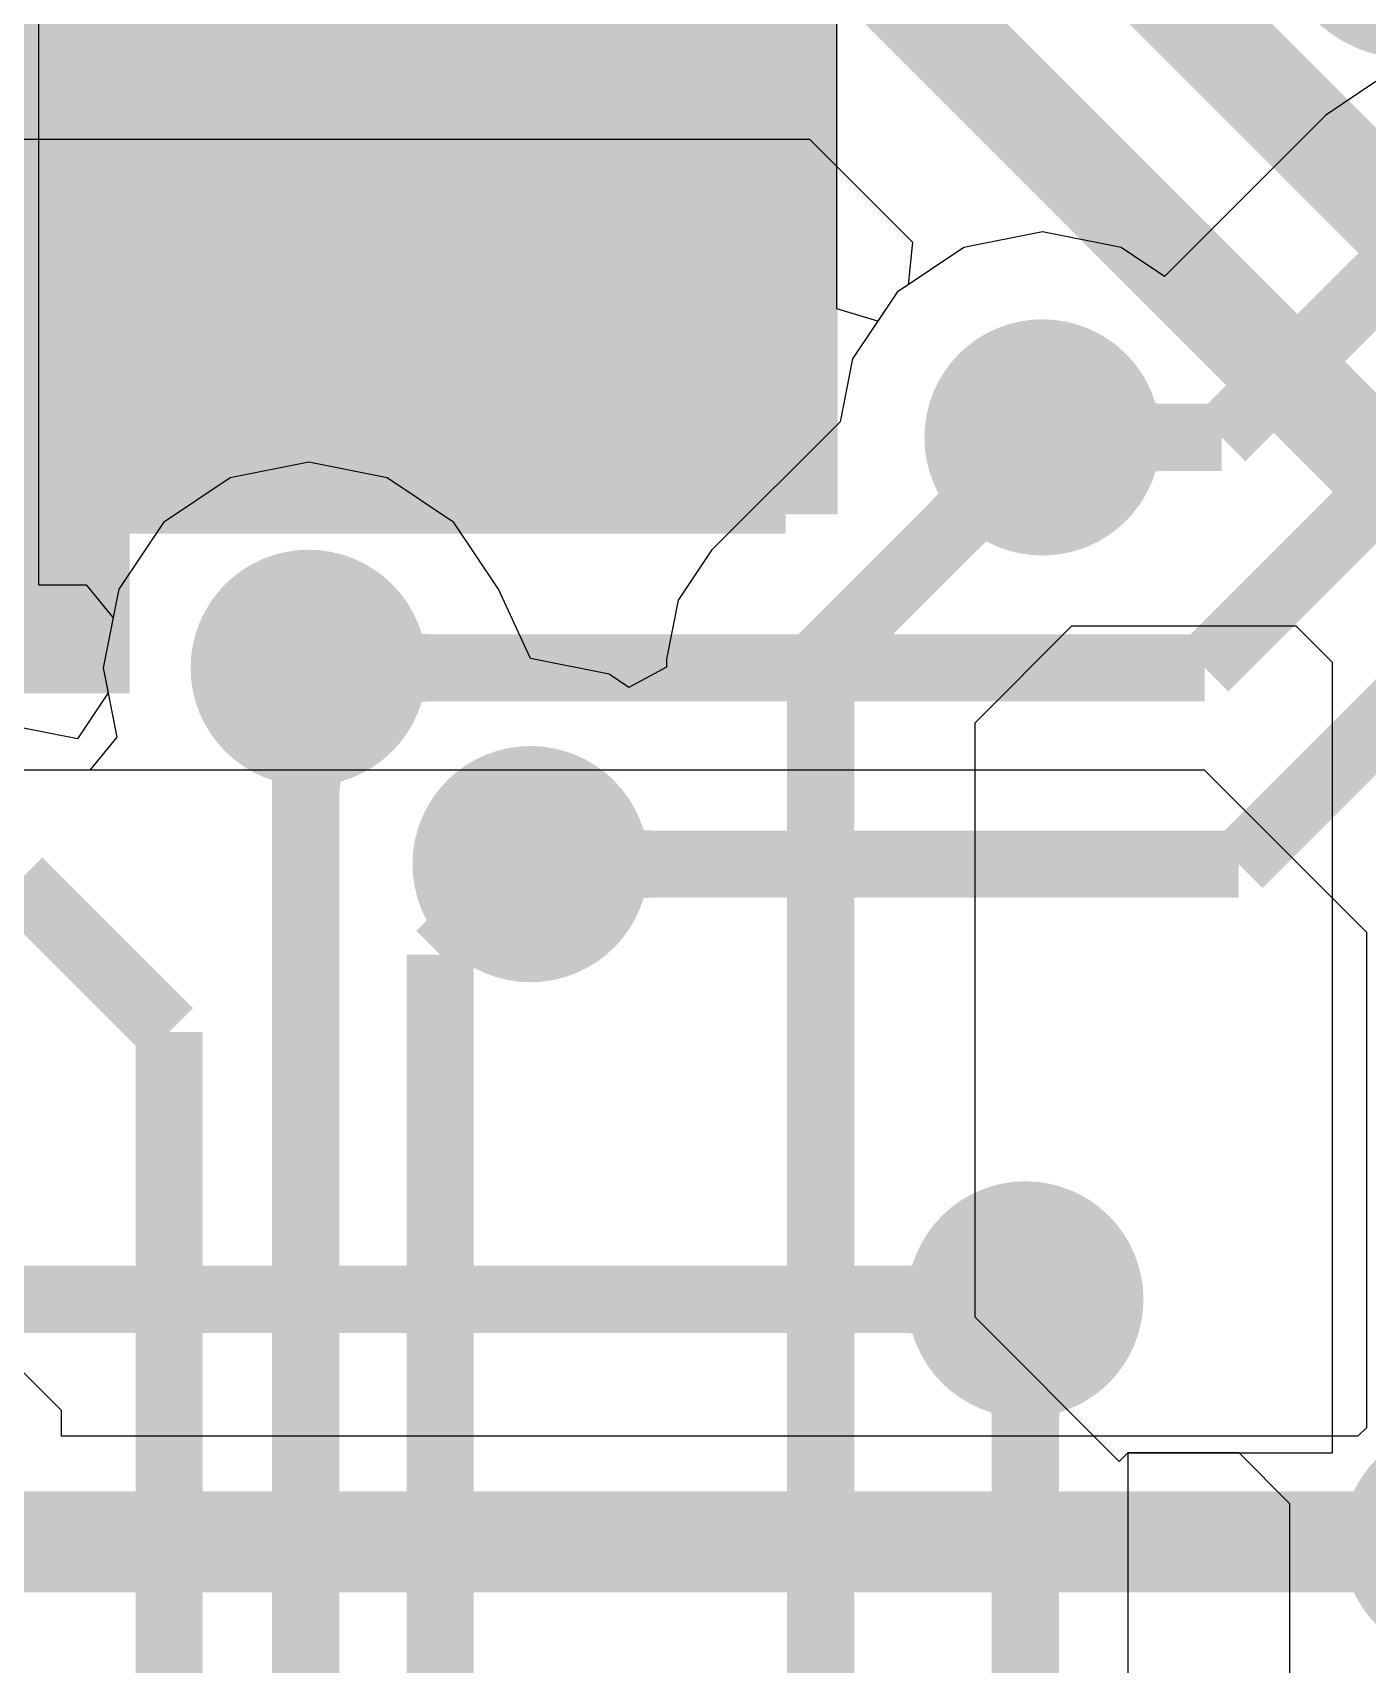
# Model space of a CAD drawing. Extents: x 81 to 196, y 150 to 213.
# Drawn here: x 97.791 to 101.764, y 191.131 to 195.988 of the extents above; entities that cross this region are included whole.
import ezdxf

# ---------------------------------------------------------------- set-up
doc = ezdxf.new("R2010")
doc.units = 0
doc.header["$MEASUREMENT"] = 0
for name, color, linetype in [('BOTTOMLAYER', 5, 'CONTINUOUS'), ('BOTTOMPASTE', 16, 'CONTINUOUS'), ('BOTTOMSOLDER', 6, 'CONTINUOUS'), ('MULTILAYER', 9, 'CONTINUOUS'), ('TOPLAYER', 1, 'CONTINUOUS')]:
    doc.layers.add(name, color=color, linetype=linetype)

msp = doc.modelspace()

# ---------------------------------------------------------------- linework, layer by layer
at = {"layer": 'BOTTOMLAYER'}
for p, q in [((97.808156, 196.7211), (97.808156, 194.344176)), ((100.185182, 195.165937), (100.185182, 196.7211)), ((101.789794, 195.841716), (101.640942, 195.742258)), ((101.640942, 195.742258), (101.160334, 195.261649)), ((100.796974, 195.39458), (100.562865, 195.348014)), ((101.031083, 195.348014), (100.796974, 195.39458)), ((100.562865, 195.348014), (100.364399, 195.215401)), ((101.160334, 195.261649), (101.031083, 195.348014)), ((100.364399, 195.215401), (100.306713, 195.129071)), ((100.306713, 195.129071), (100.185182, 195.165937)), ((97.808156, 194.344176), (97.949883, 194.344176)), ((97.949883, 194.344176), (98.030452, 194.246002)), ((98.030452, 194.246002), (98.00082, 194.097026)), ((98.00082, 194.097026), (98.04192, 193.8904)), ((98.04192, 193.8904), (97.961351, 193.792226)), ((101.279574, 193.792226), (97.698174, 193.792226)), ((97.961351, 193.792226), (97.698174, 193.792226)), ((101.762174, 193.309626), (101.279574, 193.792226)), ((101.762174, 191.836426), (101.762174, 193.309626)), ((97.698174, 192.065026), (97.875974, 191.887226)), ((97.875974, 191.887226), (97.875974, 191.811026)), ((101.736774, 191.811026), (101.762174, 191.836426)), ((97.875974, 191.811026), (101.736774, 191.811026))]:
    msp.add_line(p, q, dxfattribs=at)
for points, const_width in [([(101.330374, 194.782826), (101.965374, 195.417826)], 0.2), ([(101.279574, 194.097026), (102.143174, 194.960626)], 0.2), ([(101.330374, 194.782826), (100.796974, 194.782826)], 0.2), ([(101.381174, 193.512826), (102.346374, 194.478026)], 0.2), ([(101.279574, 194.097026), (98.612574, 194.097026)], 0.2), ([(101.381174, 193.512826), (99.272974, 193.512826)], 0.2), ([(100.746174, 192.217426), (91.449774, 192.217426)], 0.2), ([(102.041574, 191.495825), (89.783775, 191.495825)], 0.299999)]:
    msp.add_lwpolyline(points, dxfattribs=dict(at, const_width=const_width))
for points, const_width in [([(98.206174, 194.988426, 1), (98.206174, 195.288426, 1)], 0.299999), ([(99.450774, 194.963026, 1), (99.450774, 195.263026, 1)], 0.299999), ([(100.796974, 194.657828, 1), (100.796974, 194.907824, 1)], 0.249999), ([(100.903039, 194.838891, 1), (100.903039, 194.938891, 1)], 0.1), ([(100.903039, 194.838891, 1), (100.903039, 194.938891, 1)], 0.1), ([(100.903039, 194.838891, 1), (100.903039, 194.938891, 1)], 0.1), ([(100.903039, 194.838891, 1), (100.903039, 194.938891, 1)], 0.1), ([(100.903039, 194.838891, 1), (100.903039, 194.938891, 1)], 0.1), ([(100.903039, 194.838891, 1), (100.903039, 194.938891, 1)], 0.1), ([(100.903039, 194.838891, 1), (100.903039, 194.938891, 1)], 0.1), ([(101.159104, 194.732826, 1), (101.159104, 194.832826, 1)], 0.1), ([(101.159104, 194.732826, 1), (101.159104, 194.832826, 1)], 0.1), ([(101.159104, 194.732826, 1), (101.159104, 194.832826, 1)], 0.1), ([(101.159104, 194.732826, 1), (101.159104, 194.832826, 1)], 0.1), ([(101.159104, 194.732826, 1), (101.159104, 194.832826, 1)], 0.1), ([(101.159104, 194.732826, 1), (101.159104, 194.832826, 1)], 0.1), ([(101.159104, 194.732826, 1), (101.159104, 194.832826, 1)], 0.1), ([(101.159104, 194.732826, 1), (101.159104, 194.832826, 1)], 0.1), ([(101.159104, 194.732826, 1), (101.159104, 194.832826, 1)], 0.1), ([(101.159104, 194.732826, 1), (101.159104, 194.832826, 1)], 0.1), ([(101.159104, 194.732826, 1), (101.159104, 194.832826, 1)], 0.1), ([(101.159104, 194.732826, 1), (101.159104, 194.832826, 1)], 0.1), ([(101.159104, 194.732826, 1), (101.159104, 194.832826, 1)], 0.1), ([(101.159104, 194.732826, 1), (101.159104, 194.832826, 1)], 0.1), ([(100.903039, 194.626761, 1), (100.903039, 194.726761, 1)], 0.1), ([(100.903039, 194.626761, 1), (100.903039, 194.726761, 1)], 0.1), ([(100.903039, 194.626761, 1), (100.903039, 194.726761, 1)], 0.1), ([(100.903039, 194.626761, 1), (100.903039, 194.726761, 1)], 0.1), ([(100.903039, 194.626761, 1), (100.903039, 194.726761, 1)], 0.1), ([(100.903039, 194.626761, 1), (100.903039, 194.726761, 1)], 0.1), ([(100.903039, 194.626761, 1), (100.903039, 194.726761, 1)], 0.1), ([(98.612574, 193.972028, 1), (98.612574, 194.222024, 1)], 0.249999), ([(98.718639, 194.153091, 1), (98.718639, 194.253091, 1)], 0.1), ([(98.718639, 194.153091, 1), (98.718639, 194.253091, 1)], 0.1), ([(98.718639, 194.153091, 1), (98.718639, 194.253091, 1)], 0.1), ([(98.718639, 194.153091, 1), (98.718639, 194.253091, 1)], 0.1), ([(98.718639, 194.153091, 1), (98.718639, 194.253091, 1)], 0.1), ([(98.718639, 194.153091, 1), (98.718639, 194.253091, 1)], 0.1), ([(98.718639, 194.153091, 1), (98.718639, 194.253091, 1)], 0.1), ([(98.718639, 194.153091, 1), (98.718639, 194.253091, 1)], 0.1), ([(98.718639, 194.153091, 1), (98.718639, 194.253091, 1)], 0.1), ([(98.718639, 194.153091, 1), (98.718639, 194.253091, 1)], 0.1), ([(98.974704, 194.047026, 1), (98.974704, 194.147026, 1)], 0.1), ([(98.974704, 194.047026, 1), (98.974704, 194.147026, 1)], 0.1), ([(98.974704, 194.047026, 1), (98.974704, 194.147026, 1)], 0.1), ([(98.974704, 194.047026, 1), (98.974704, 194.147026, 1)], 0.1), ([(98.974704, 194.047026, 1), (98.974704, 194.147026, 1)], 0.1), ([(98.974704, 194.047026, 1), (98.974704, 194.147026, 1)], 0.1), ([(98.974704, 194.047026, 1), (98.974704, 194.147026, 1)], 0.1), ([(98.974704, 194.047026, 1), (98.974704, 194.147026, 1)], 0.1), ([(98.974704, 194.047026, 1), (98.974704, 194.147026, 1)], 0.1), ([(98.974704, 194.047026, 1), (98.974704, 194.147026, 1)], 0.1), ([(98.974704, 194.047026, 1), (98.974704, 194.147026, 1)], 0.1), ([(98.974704, 194.047026, 1), (98.974704, 194.147026, 1)], 0.1), ([(98.974704, 194.047026, 1), (98.974704, 194.147026, 1)], 0.1), ([(98.974704, 194.047026, 1), (98.974704, 194.147026, 1)], 0.1), ([(98.974704, 194.047026, 1), (98.974704, 194.147026, 1)], 0.1), ([(98.974704, 194.047026, 1), (98.974704, 194.147026, 1)], 0.1), ([(98.974704, 194.047026, 1), (98.974704, 194.147026, 1)], 0.1), ([(98.974704, 194.047026, 1), (98.974704, 194.147026, 1)], 0.1), ([(98.974704, 194.047026, 1), (98.974704, 194.147026, 1)], 0.1), ([(98.974704, 194.047026, 1), (98.974704, 194.147026, 1)], 0.1), ([(98.718639, 193.940961, 1), (98.718639, 194.040961, 1)], 0.1), ([(98.718639, 193.940961, 1), (98.718639, 194.040961, 1)], 0.1), ([(98.718639, 193.940961, 1), (98.718639, 194.040961, 1)], 0.1), ([(98.718639, 193.940961, 1), (98.718639, 194.040961, 1)], 0.1), ([(98.718639, 193.940961, 1), (98.718639, 194.040961, 1)], 0.1), ([(98.718639, 193.940961, 1), (98.718639, 194.040961, 1)], 0.1), ([(98.718639, 193.940961, 1), (98.718639, 194.040961, 1)], 0.1), ([(98.718639, 193.940961, 1), (98.718639, 194.040961, 1)], 0.1), ([(98.718639, 193.940961, 1), (98.718639, 194.040961, 1)], 0.1), ([(98.718639, 193.940961, 1), (98.718639, 194.040961, 1)], 0.1), ([(99.272974, 193.387828, 1), (99.272974, 193.637824, 1)], 0.249999), ([(99.379039, 193.568891, 1), (99.379039, 193.668891, 1)], 0.1), ([(99.379039, 193.568891, 1), (99.379039, 193.668891, 1)], 0.1), ([(99.379039, 193.568891, 1), (99.379039, 193.668891, 1)], 0.1), ([(99.379039, 193.568891, 1), (99.379039, 193.668891, 1)], 0.1), ([(99.379039, 193.568891, 1), (99.379039, 193.668891, 1)], 0.1), ([(99.379039, 193.568891, 1), (99.379039, 193.668891, 1)], 0.1), ([(99.379039, 193.568891, 1), (99.379039, 193.668891, 1)], 0.1), ([(99.379039, 193.568891, 1), (99.379039, 193.668891, 1)], 0.1), ([(99.379039, 193.568891, 1), (99.379039, 193.668891, 1)], 0.1), ([(99.379039, 193.568891, 1), (99.379039, 193.668891, 1)], 0.1), ([(99.635104, 193.462826, 1), (99.635104, 193.562826, 1)], 0.1), ([(99.635104, 193.462826, 1), (99.635104, 193.562826, 1)], 0.1), ([(99.635104, 193.462826, 1), (99.635104, 193.562826, 1)], 0.1), ([(99.635104, 193.462826, 1), (99.635104, 193.562826, 1)], 0.1), ([(99.635104, 193.462826, 1), (99.635104, 193.562826, 1)], 0.1), ([(99.635104, 193.462826, 1), (99.635104, 193.562826, 1)], 0.1), ([(99.635104, 193.462826, 1), (99.635104, 193.562826, 1)], 0.1), ([(99.635104, 193.462826, 1), (99.635104, 193.562826, 1)], 0.1), ([(99.635104, 193.462826, 1), (99.635104, 193.562826, 1)], 0.1), ([(99.635104, 193.462826, 1), (99.635104, 193.562826, 1)], 0.1), ([(99.635104, 193.462826, 1), (99.635104, 193.562826, 1)], 0.1), ([(99.635104, 193.462826, 1), (99.635104, 193.562826, 1)], 0.1), ([(99.635104, 193.462826, 1), (99.635104, 193.562826, 1)], 0.1), ([(99.635104, 193.462826, 1), (99.635104, 193.562826, 1)], 0.1), ([(99.635104, 193.462826, 1), (99.635104, 193.562826, 1)], 0.1), ([(99.635104, 193.462826, 1), (99.635104, 193.562826, 1)], 0.1), ([(99.635104, 193.462826, 1), (99.635104, 193.562826, 1)], 0.1), ([(99.635104, 193.462826, 1), (99.635104, 193.562826, 1)], 0.1), ([(99.635104, 193.462826, 1), (99.635104, 193.562826, 1)], 0.1), ([(99.635104, 193.462826, 1), (99.635104, 193.562826, 1)], 0.1), ([(99.379039, 193.356761, 1), (99.379039, 193.456761, 1)], 0.1), ([(99.379039, 193.356761, 1), (99.379039, 193.456761, 1)], 0.1), ([(99.379039, 193.356761, 1), (99.379039, 193.456761, 1)], 0.1), ([(99.379039, 193.356761, 1), (99.379039, 193.456761, 1)], 0.1), ([(99.379039, 193.356761, 1), (99.379039, 193.456761, 1)], 0.1), ([(99.379039, 193.356761, 1), (99.379039, 193.456761, 1)], 0.1), ([(99.379039, 193.356761, 1), (99.379039, 193.456761, 1)], 0.1), ([(99.379039, 193.356761, 1), (99.379039, 193.456761, 1)], 0.1), ([(99.379039, 193.356761, 1), (99.379039, 193.456761, 1)], 0.1), ([(99.379039, 193.356761, 1), (99.379039, 193.456761, 1)], 0.1), ([(100.746174, 192.092428, 1), (100.746174, 192.342424, 1)], 0.249999), ([(100.640109, 192.273491, 1), (100.640109, 192.373491, 1)], 0.1), ([(100.640109, 192.273491, 1), (100.640109, 192.373491, 1)], 0.1), ([(100.640109, 192.273491, 1), (100.640109, 192.373491, 1)], 0.1), ([(100.640109, 192.273491, 1), (100.640109, 192.373491, 1)], 0.1), ([(100.640109, 192.273491, 1), (100.640109, 192.373491, 1)], 0.1), ([(100.640109, 192.273491, 1), (100.640109, 192.373491, 1)], 0.1), ([(100.640109, 192.273491, 1), (100.640109, 192.373491, 1)], 0.1), ([(100.384044, 192.167426, 1), (100.384044, 192.267426, 1)], 0.1), ([(100.384044, 192.167426, 1), (100.384044, 192.267426, 1)], 0.1), ([(100.384044, 192.167426, 1), (100.384044, 192.267426, 1)], 0.1), ([(100.384044, 192.167426, 1), (100.384044, 192.267426, 1)], 0.1), ([(100.384044, 192.167426, 1), (100.384044, 192.267426, 1)], 0.1), ([(100.384044, 192.167426, 1), (100.384044, 192.267426, 1)], 0.1), ([(100.384044, 192.167426, 1), (100.384044, 192.267426, 1)], 0.1), ([(100.384044, 192.167426, 1), (100.384044, 192.267426, 1)], 0.1), ([(100.384044, 192.167426, 1), (100.384044, 192.267426, 1)], 0.1), ([(100.384044, 192.167426, 1), (100.384044, 192.267426, 1)], 0.1), ([(100.384044, 192.167426, 1), (100.384044, 192.267426, 1)], 0.1), ([(100.384044, 192.167426, 1), (100.384044, 192.267426, 1)], 0.1), ([(100.384044, 192.167426, 1), (100.384044, 192.267426, 1)], 0.1), ([(100.384044, 192.167426, 1), (100.384044, 192.267426, 1)], 0.1), ([(100.640109, 192.061361, 1), (100.640109, 192.161361, 1)], 0.1), ([(100.640109, 192.061361, 1), (100.640109, 192.161361, 1)], 0.1), ([(100.640109, 192.061361, 1), (100.640109, 192.161361, 1)], 0.1), ([(100.640109, 192.061361, 1), (100.640109, 192.161361, 1)], 0.1), ([(100.640109, 192.061361, 1), (100.640109, 192.161361, 1)], 0.1), ([(100.640109, 192.061361, 1), (100.640109, 192.161361, 1)], 0.1), ([(100.640109, 192.061361, 1), (100.640109, 192.161361, 1)], 0.1)]:
    msp.add_lwpolyline(points, format="xyb", close=True, dxfattribs=dict(at, const_width=const_width))
at = {"layer": 'BOTTOMLAYER', "const_width": 0.2}
for points in [[(101.159104, 194.782826, -0.198912), (100.903039, 194.888891)], [(101.159104, 194.782826, -0.198912), (100.903039, 194.888891)], [(101.159104, 194.782826, -0.198912), (100.903039, 194.888891)], [(101.159104, 194.782826, -0.198912), (100.903039, 194.888891)], [(101.159104, 194.782826, -0.198912), (100.903039, 194.888891)], [(101.159104, 194.782826, -0.198912), (100.903039, 194.888891)], [(101.159104, 194.782826, -0.198912), (100.903039, 194.888891)], [(100.903039, 194.676761, -0.198912), (101.159104, 194.782826)], [(100.903039, 194.676761, -0.198912), (101.159104, 194.782826)], [(100.903039, 194.676761, -0.198912), (101.159104, 194.782826)], [(100.903039, 194.676761, -0.198912), (101.159104, 194.782826)], [(100.903039, 194.676761, -0.198912), (101.159104, 194.782826)], [(100.903039, 194.676761, -0.198912), (101.159104, 194.782826)], [(100.903039, 194.676761, -0.198912), (101.159104, 194.782826)], [(98.974704, 194.097026, -0.198912), (98.718639, 194.203091)], [(98.974704, 194.097026, -0.198912), (98.718639, 194.203091)], [(98.974704, 194.097026, -0.198912), (98.718639, 194.203091)], [(98.974704, 194.097026, -0.198912), (98.718639, 194.203091)], [(98.974704, 194.097026, -0.198912), (98.718639, 194.203091)], [(98.974704, 194.097026, -0.198912), (98.718639, 194.203091)], [(98.974704, 194.097026, -0.198912), (98.718639, 194.203091)], [(98.974704, 194.097026, -0.198912), (98.718639, 194.203091)], [(98.974704, 194.097026, -0.198912), (98.718639, 194.203091)], [(98.974704, 194.097026, -0.198912), (98.718639, 194.203091)], [(98.718639, 193.990961, -0.198912), (98.974704, 194.097026)], [(98.718639, 193.990961, -0.198912), (98.974704, 194.097026)], [(98.718639, 193.990961, -0.198912), (98.974704, 194.097026)], [(98.718639, 193.990961, -0.198912), (98.974704, 194.097026)], [(98.718639, 193.990961, -0.198912), (98.974704, 194.097026)], [(98.718639, 193.990961, -0.198912), (98.974704, 194.097026)], [(98.718639, 193.990961, -0.198912), (98.974704, 194.097026)], [(98.718639, 193.990961, -0.198912), (98.974704, 194.097026)], [(98.718639, 193.990961, -0.198912), (98.974704, 194.097026)], [(98.718639, 193.990961, -0.198912), (98.974704, 194.097026)], [(99.635104, 193.512826, -0.198912), (99.379039, 193.618891)], [(99.635104, 193.512826, -0.198912), (99.379039, 193.618891)], [(99.635104, 193.512826, -0.198912), (99.379039, 193.618891)], [(99.635104, 193.512826, -0.198912), (99.379039, 193.618891)], [(99.635104, 193.512826, -0.198912), (99.379039, 193.618891)], [(99.635104, 193.512826, -0.198912), (99.379039, 193.618891)], [(99.635104, 193.512826, -0.198912), (99.379039, 193.618891)], [(99.635104, 193.512826, -0.198912), (99.379039, 193.618891)], [(99.635104, 193.512826, -0.198912), (99.379039, 193.618891)], [(99.635104, 193.512826, -0.198912), (99.379039, 193.618891)], [(99.379039, 193.406761, -0.198912), (99.635104, 193.512826)], [(99.379039, 193.406761, -0.198912), (99.635104, 193.512826)], [(99.379039, 193.406761, -0.198912), (99.635104, 193.512826)], [(99.379039, 193.406761, -0.198912), (99.635104, 193.512826)], [(99.379039, 193.406761, -0.198912), (99.635104, 193.512826)], [(99.379039, 193.406761, -0.198912), (99.635104, 193.512826)], [(99.379039, 193.406761, -0.198912), (99.635104, 193.512826)], [(99.379039, 193.406761, -0.198912), (99.635104, 193.512826)], [(99.379039, 193.406761, -0.198912), (99.635104, 193.512826)], [(99.379039, 193.406761, -0.198912), (99.635104, 193.512826)], [(100.640109, 192.323491, -0.198912), (100.384044, 192.217426)], [(100.640109, 192.323491, -0.198912), (100.384044, 192.217426)], [(100.640109, 192.323491, -0.198912), (100.384044, 192.217426)], [(100.640109, 192.323491, -0.198912), (100.384044, 192.217426)], [(100.640109, 192.323491, -0.198912), (100.384044, 192.217426)], [(100.640109, 192.323491, -0.198912), (100.384044, 192.217426)], [(100.640109, 192.323491, -0.198912), (100.384044, 192.217426)], [(100.384044, 192.217426, -0.198912), (100.640109, 192.111361)], [(100.384044, 192.217426, -0.198912), (100.640109, 192.111361)], [(100.384044, 192.217426, -0.198912), (100.640109, 192.111361)], [(100.384044, 192.217426, -0.198912), (100.640109, 192.111361)], [(100.384044, 192.217426, -0.198912), (100.640109, 192.111361)], [(100.384044, 192.217426, -0.198912), (100.640109, 192.111361)], [(100.384044, 192.217426, -0.198912), (100.640109, 192.111361)]]:
    msp.add_lwpolyline(points, format="xyb", dxfattribs=at)
at = {"layer": 'BOTTOMLAYER'}
for points in [[(100.187374, 194.554226), (100.187374, 201.564626), (93.278574, 194.554226), (93.278574, 201.564626)], [(95.431155, 194.598099), (99.931157, 194.598099), (95.431155, 199.098101), (99.931157, 199.098101)], [(98.079174, 194.020826), (98.079174, 195.367026), (93.278574, 194.020826), (93.278574, 195.367026)]]:
    msp.add_solid(points, dxfattribs=at)
at = {"layer": 'BOTTOMPASTE'}
msp.add_solid([(95.431155, 194.598099), (99.931157, 194.598099), (95.431155, 199.098101), (99.931157, 199.098101)], dxfattribs=at)
at = {"layer": 'BOTTOMSOLDER'}
for points, const_width in [([(101.889174, 196.110862, 1), (101.889174, 196.512462, 1)], 0.401599), ([(98.206174, 194.937626, 1), (98.206174, 195.339226, 1)], 0.401599), ([(99.450774, 194.912226, 1), (99.450774, 195.313826, 1)], 0.401599), ([(100.796974, 194.607028, 1), (100.796974, 194.958624, 1)], 0.351599), ([(98.612574, 193.921228, 1), (98.612574, 194.272824, 1)], 0.351599), ([(99.272974, 193.337028, 1), (99.272974, 193.688624, 1)], 0.351599), ([(100.746174, 192.041628, 1), (100.746174, 192.393224, 1)], 0.351599), ([(102.041574, 191.320026, 1), (102.041574, 191.671623, 1)], 0.351599)]:
    msp.add_lwpolyline(points, format="xyb", close=True, dxfattribs=dict(at, const_width=const_width))
msp.add_solid([(95.329555, 194.496499), (100.032757, 194.496499), (95.329555, 199.199701), (100.032757, 199.199701)], dxfattribs=at)
at = {"layer": 'MULTILAYER'}
for points, const_width in [([(98.206174, 194.988426, 1), (98.206174, 195.288426, 1)], 0.299999), ([(99.450774, 194.963026, 1), (99.450774, 195.263026, 1)], 0.299999), ([(100.796974, 194.657828, 1), (100.796974, 194.907824, 1)], 0.249999), ([(98.612574, 193.972028, 1), (98.612574, 194.222024, 1)], 0.249999), ([(99.272974, 193.387828, 1), (99.272974, 193.637824, 1)], 0.249999), ([(100.746174, 192.092428, 1), (100.746174, 192.342424, 1)], 0.249999)]:
    msp.add_lwpolyline(points, format="xyb", close=True, dxfattribs=dict(at, const_width=const_width))
at = {"layer": 'TOPLAYER'}
for p, q in [((91.254537, 195.67003), (100.103209, 195.67003)), ((100.103209, 195.67003), (100.409578, 195.36366)), ((100.409578, 195.36366), (100.39713, 195.23727)), ((100.39713, 195.23727), (100.364399, 195.215401)), ((100.364399, 195.215401), (100.231786, 195.016935)), ((100.231786, 195.016935), (100.194435, 194.829151)), ((100.194435, 194.829151), (99.812142, 194.446858)), ((98.612574, 194.70878), (98.378465, 194.662214)), ((98.846683, 194.662214), (98.612574, 194.70878)), ((98.378465, 194.662214), (98.179999, 194.529601)), ((99.045149, 194.529601), (98.846683, 194.662214)), ((98.179999, 194.529601), (98.047386, 194.331135)), ((99.177762, 194.331135), (99.045149, 194.529601)), ((99.812142, 194.446858), (99.712684, 194.298009)), ((98.047386, 194.331135), (98.00082, 194.097026)), ((99.272979, 194.12458), (99.177762, 194.331138)), ((99.177762, 194.331138), (99.177762, 194.331135)), ((99.712684, 194.298009), (99.677759, 194.122426)), ((100.883664, 194.220653), (100.595389, 193.932378)), ((101.552586, 194.220653), (100.883664, 194.220653)), ((101.660574, 194.112665), (101.552586, 194.220653)), ((99.507083, 194.078014), (99.272979, 194.12458)), ((99.272979, 194.12458), (99.272979, 194.12458)), ((99.272979, 194.12458), (99.272979, 194.12458)), ((99.677759, 194.122426), (99.677759, 194.09868)), ((101.660574, 191.760226), (101.660574, 194.112665)), ((98.00082, 194.097026), (98.015684, 194.022299)), ((99.565752, 194.038812), (99.507083, 194.078014)), ((99.677759, 194.09868), (99.565752, 194.038812)), ((98.015684, 194.022299), (97.924554, 193.885916)), ((97.924554, 193.885916), (97.748974, 193.920841)), ((100.595389, 193.932378), (100.595389, 192.165011)), ((100.595389, 192.165011), (101.025574, 191.734826)), ((101.025574, 191.734826), (101.050974, 191.760226)), ((101.382314, 191.760226), (101.050974, 191.760226)), ((101.050974, 191.760226), (101.050974, 190.210826)), ((101.050974, 191.760226), (101.660574, 191.760226)), ((101.533574, 191.608966), (101.382314, 191.760226)), ((101.533574, 190.160026), (101.533574, 191.608966))]:
    msp.add_line(p, q, dxfattribs=at)
for points, const_width in [([(104.886374, 192.395226), (100.415974, 196.865626)], 0.299999), ([(105.556375, 192.644461), (101.889174, 196.311662)], 0.599999), ([(104.367973, 192.126227), (100.314374, 196.179826)], 0.299999), ([(99.450774, 195.113026), (92.389574, 195.113026)], 1.000001), ([(100.136574, 194.122426), (100.796974, 194.782826)], 0.2), ([(100.136574, 188.118425), (100.136574, 194.122426)], 0.2), ([(98.603773, 180.75231), (98.603773, 194.097026)], 0.2), ([(99.003772, 193.243624), (99.272974, 193.512826)], 0.2), ([(97.748974, 193.462026), (89.912007, 193.462026)], 0.2), ([(98.197373, 193.013627), (97.748974, 193.462026)], 0.2), ([(99.003772, 180.917995), (99.003772, 193.243624)], 0.2), ([(98.197373, 180.593027), (98.197373, 193.013627)], 0.2), ([(100.746174, 181.371626), (100.746174, 192.217426)], 0.2)]:
    msp.add_lwpolyline(points, dxfattribs=dict(at, const_width=const_width))
for points, const_width in [([(98.206174, 194.988426, 1), (98.206174, 195.288426, 1)], 0.299999), ([(99.450774, 194.963026, 1), (99.450774, 195.263026, 1)], 0.299999), ([(100.796974, 194.657828, 1), (100.796974, 194.907824, 1)], 0.249999), ([(100.646974, 194.732826, 1), (100.646974, 194.832826, 1)], 0.1), ([(100.646974, 194.732826, 1), (100.646974, 194.832826, 1)], 0.1), ([(100.646974, 194.732826, 1), (100.646974, 194.832826, 1)], 0.1), ([(100.646974, 194.732826, 1), (100.646974, 194.832826, 1)], 0.1), ([(100.646974, 194.732826, 1), (100.646974, 194.832826, 1)], 0.1), ([(100.646974, 194.732826, 1), (100.646974, 194.832826, 1)], 0.1), ([(100.646974, 194.732826, 1), (100.646974, 194.832826, 1)], 0.1), ([(100.796974, 194.582826, 1), (100.796974, 194.682826, 1)], 0.1), ([(100.796974, 194.582826, 1), (100.796974, 194.682826, 1)], 0.1), ([(100.796974, 194.582826, 1), (100.796974, 194.682826, 1)], 0.1), ([(100.796974, 194.582826, 1), (100.796974, 194.682826, 1)], 0.1), ([(100.796974, 194.582826, 1), (100.796974, 194.682826, 1)], 0.1), ([(100.796974, 194.582826, 1), (100.796974, 194.682826, 1)], 0.1), ([(100.796974, 194.582826, 1), (100.796974, 194.682826, 1)], 0.1), ([(100.540909, 194.476761, 1), (100.540909, 194.576761, 1)], 0.1), ([(100.540909, 194.476761, 1), (100.540909, 194.576761, 1)], 0.1), ([(100.540909, 194.476761, 1), (100.540909, 194.576761, 1)], 0.1), ([(100.540909, 194.476761, 1), (100.540909, 194.576761, 1)], 0.1), ([(100.540909, 194.476761, 1), (100.540909, 194.576761, 1)], 0.1), ([(100.540909, 194.476761, 1), (100.540909, 194.576761, 1)], 0.1), ([(100.540909, 194.476761, 1), (100.540909, 194.576761, 1)], 0.1), ([(100.540909, 194.476761, 1), (100.540909, 194.576761, 1)], 0.1), ([(100.540909, 194.476761, 1), (100.540909, 194.576761, 1)], 0.1), ([(100.540909, 194.476761, 1), (100.540909, 194.576761, 1)], 0.1), ([(100.540909, 194.476761, 1), (100.540909, 194.576761, 1)], 0.1), ([(100.540909, 194.476761, 1), (100.540909, 194.576761, 1)], 0.1), ([(100.540909, 194.476761, 1), (100.540909, 194.576761, 1)], 0.1), ([(100.540909, 194.476761, 1), (100.540909, 194.576761, 1)], 0.1), ([(98.612574, 193.972028, 1), (98.612574, 194.222024, 1)], 0.249999), ([(98.506509, 193.940961, 1), (98.506509, 194.040961, 1)], 0.1), ([(98.506509, 193.940961, 1), (98.506509, 194.040961, 1)], 0.1), ([(98.506509, 193.940961, 1), (98.506509, 194.040961, 1)], 0.1), ([(98.506509, 193.940961, 1), (98.506509, 194.040961, 1)], 0.1), ([(98.506509, 193.940961, 1), (98.506509, 194.040961, 1)], 0.1), ([(98.506509, 193.940961, 1), (98.506509, 194.040961, 1)], 0.1), ([(98.506509, 193.940961, 1), (98.506509, 194.040961, 1)], 0.1), ([(98.506509, 193.940961, 1), (98.506509, 194.040961, 1)], 0.1), ([(98.506509, 193.940961, 1), (98.506509, 194.040961, 1)], 0.1), ([(98.506509, 193.940961, 1), (98.506509, 194.040961, 1)], 0.1), ([(98.718639, 193.940961, 1), (98.718639, 194.040961, 1)], 0.1), ([(98.718639, 193.940961, 1), (98.718639, 194.040961, 1)], 0.1), ([(98.718639, 193.940961, 1), (98.718639, 194.040961, 1)], 0.1), ([(98.718639, 193.940961, 1), (98.718639, 194.040961, 1)], 0.1), ([(98.718639, 193.940961, 1), (98.718639, 194.040961, 1)], 0.1), ([(98.718639, 193.940961, 1), (98.718639, 194.040961, 1)], 0.1), ([(98.718639, 193.940961, 1), (98.718639, 194.040961, 1)], 0.1), ([(98.718639, 193.940961, 1), (98.718639, 194.040961, 1)], 0.1), ([(98.718639, 193.940961, 1), (98.718639, 194.040961, 1)], 0.1), ([(98.718639, 193.940961, 1), (98.718639, 194.040961, 1)], 0.1), ([(98.603773, 193.706143, 1), (98.603773, 193.806143, 1)], 0.1), ([(98.603773, 193.706143, 1), (98.603773, 193.806143, 1)], 0.1), ([(98.603773, 193.706143, 1), (98.603773, 193.806143, 1)], 0.1), ([(98.603773, 193.706143, 1), (98.603773, 193.806143, 1)], 0.1), ([(98.603773, 193.706143, 1), (98.603773, 193.806143, 1)], 0.1), ([(98.603773, 193.706143, 1), (98.603773, 193.806143, 1)], 0.1), ([(98.603773, 193.706143, 1), (98.603773, 193.806143, 1)], 0.1), ([(98.603773, 193.706143, 1), (98.603773, 193.806143, 1)], 0.1), ([(98.603773, 193.706143, 1), (98.603773, 193.806143, 1)], 0.1), ([(98.603773, 193.706143, 1), (98.603773, 193.806143, 1)], 0.1), ([(98.603773, 193.663646, 1), (98.603773, 193.763646, 1)], 0.1), ([(98.603773, 193.663646, 1), (98.603773, 193.763646, 1)], 0.1), ([(98.603773, 193.663646, 1), (98.603773, 193.763646, 1)], 0.1), ([(98.603773, 193.663646, 1), (98.603773, 193.763646, 1)], 0.1), ([(98.603773, 193.663646, 1), (98.603773, 193.763646, 1)], 0.1), ([(98.603773, 193.663646, 1), (98.603773, 193.763646, 1)], 0.1), ([(98.603773, 193.663646, 1), (98.603773, 193.763646, 1)], 0.1), ([(98.603773, 193.663646, 1), (98.603773, 193.763646, 1)], 0.1), ([(98.603773, 193.663646, 1), (98.603773, 193.763646, 1)], 0.1), ([(98.603773, 193.663646, 1), (98.603773, 193.763646, 1)], 0.1), ([(99.272974, 193.387828, 1), (99.272974, 193.637824, 1)], 0.249999), ([(100.746174, 192.092428, 1), (100.746174, 192.342424, 1)], 0.249999), ([(100.640109, 192.061361, 1), (100.640109, 192.161361, 1)], 0.1), ([(100.640109, 192.061361, 1), (100.640109, 192.161361, 1)], 0.1), ([(100.640109, 192.061361, 1), (100.640109, 192.161361, 1)], 0.1), ([(100.640109, 192.061361, 1), (100.640109, 192.161361, 1)], 0.1), ([(100.640109, 192.061361, 1), (100.640109, 192.161361, 1)], 0.1), ([(100.640109, 192.061361, 1), (100.640109, 192.161361, 1)], 0.1), ([(100.640109, 192.061361, 1), (100.640109, 192.161361, 1)], 0.1), ([(100.852239, 192.061361, 1), (100.852239, 192.161361, 1)], 0.1), ([(100.852239, 192.061361, 1), (100.852239, 192.161361, 1)], 0.1), ([(100.852239, 192.061361, 1), (100.852239, 192.161361, 1)], 0.1), ([(100.852239, 192.061361, 1), (100.852239, 192.161361, 1)], 0.1), ([(100.852239, 192.061361, 1), (100.852239, 192.161361, 1)], 0.1), ([(100.852239, 192.061361, 1), (100.852239, 192.161361, 1)], 0.1), ([(100.852239, 192.061361, 1), (100.852239, 192.161361, 1)], 0.1), ([(100.746174, 191.805296, 1), (100.746174, 191.905296, 1)], 0.1), ([(100.746174, 191.805296, 1), (100.746174, 191.905296, 1)], 0.1), ([(100.746174, 191.805296, 1), (100.746174, 191.905296, 1)], 0.1), ([(100.746174, 191.805296, 1), (100.746174, 191.905296, 1)], 0.1), ([(100.746174, 191.805296, 1), (100.746174, 191.905296, 1)], 0.1), ([(100.746174, 191.805296, 1), (100.746174, 191.905296, 1)], 0.1), ([(100.746174, 191.805296, 1), (100.746174, 191.905296, 1)], 0.1), ([(100.746174, 191.805296, 1), (100.746174, 191.905296, 1)], 0.1), ([(100.746174, 191.805296, 1), (100.746174, 191.905296, 1)], 0.1), ([(100.746174, 191.805296, 1), (100.746174, 191.905296, 1)], 0.1), ([(100.746174, 191.805296, 1), (100.746174, 191.905296, 1)], 0.1), ([(100.746174, 191.805296, 1), (100.746174, 191.905296, 1)], 0.1), ([(100.746174, 191.805296, 1), (100.746174, 191.905296, 1)], 0.1), ([(100.746174, 191.805296, 1), (100.746174, 191.905296, 1)], 0.1)]:
    msp.add_lwpolyline(points, format="xyb", close=True, dxfattribs=dict(at, const_width=const_width))
at = {"layer": 'TOPLAYER', "const_width": 0.2}
for points in [[(100.646974, 194.782826, -0.198912), (100.540909, 194.526761)], [(100.646974, 194.782826, -0.198912), (100.540909, 194.526761)], [(100.646974, 194.782826, -0.198912), (100.540909, 194.526761)], [(100.646974, 194.782826, -0.198912), (100.540909, 194.526761)], [(100.646974, 194.782826, -0.198912), (100.540909, 194.526761)], [(100.646974, 194.782826, -0.198912), (100.540909, 194.526761)], [(100.646974, 194.782826, -0.198912), (100.540909, 194.526761)], [(100.540909, 194.526761, -0.198912), (100.796974, 194.632826)], [(100.540909, 194.526761, -0.198912), (100.796974, 194.632826)], [(100.540909, 194.526761, -0.198912), (100.796974, 194.632826)], [(100.540909, 194.526761, -0.198912), (100.796974, 194.632826)], [(100.540909, 194.526761, -0.198912), (100.796974, 194.632826)], [(100.540909, 194.526761, -0.198912), (100.796974, 194.632826)], [(100.540909, 194.526761, -0.198912), (100.796974, 194.632826)], [(98.506509, 193.990961, -0.198912), (98.603773, 193.756143)], [(98.506509, 193.990961, -0.198912), (98.603773, 193.756143)], [(98.506509, 193.990961, -0.198912), (98.603773, 193.756143)], [(98.506509, 193.990961, -0.198912), (98.603773, 193.756143)], [(98.506509, 193.990961, -0.198912), (98.603773, 193.756143)], [(98.506509, 193.990961, -0.198912), (98.603773, 193.756143)], [(98.506509, 193.990961, -0.198912), (98.603773, 193.756143)], [(98.506509, 193.990961, -0.198912), (98.603773, 193.756143)], [(98.506509, 193.990961, -0.198912), (98.603773, 193.756143)], [(98.506509, 193.990961, -0.198912), (98.603773, 193.756143)], [(98.603773, 193.713646, -0.198912), (98.718639, 193.990961)], [(98.603773, 193.713646, -0.198912), (98.718639, 193.990961)], [(98.603773, 193.713646, -0.198912), (98.718639, 193.990961)], [(98.603773, 193.713646, -0.198912), (98.718639, 193.990961)], [(98.603773, 193.713646, -0.198912), (98.718639, 193.990961)], [(98.603773, 193.713646, -0.198912), (98.718639, 193.990961)], [(98.603773, 193.713646, -0.198912), (98.718639, 193.990961)], [(98.603773, 193.713646, -0.198912), (98.718639, 193.990961)], [(98.603773, 193.713646, -0.198912), (98.718639, 193.990961)], [(98.603773, 193.713646, -0.198912), (98.718639, 193.990961)], [(100.640109, 192.111361, -0.198912), (100.746174, 191.855296)], [(100.640109, 192.111361, -0.198912), (100.746174, 191.855296)], [(100.640109, 192.111361, -0.198912), (100.746174, 191.855296)], [(100.640109, 192.111361, -0.198912), (100.746174, 191.855296)], [(100.640109, 192.111361, -0.198912), (100.746174, 191.855296)], [(100.640109, 192.111361, -0.198912), (100.746174, 191.855296)], [(100.640109, 192.111361, -0.198912), (100.746174, 191.855296)], [(100.746174, 191.855296, -0.198912), (100.852239, 192.111361)], [(100.746174, 191.855296, -0.198912), (100.852239, 192.111361)], [(100.746174, 191.855296, -0.198912), (100.852239, 192.111361)], [(100.746174, 191.855296, -0.198912), (100.852239, 192.111361)], [(100.746174, 191.855296, -0.198912), (100.852239, 192.111361)], [(100.746174, 191.855296, -0.198912), (100.852239, 192.111361)], [(100.746174, 191.855296, -0.198912), (100.852239, 192.111361)]]:
    msp.add_lwpolyline(points, format="xyb", dxfattribs=at)

doc.saveas('drawing.dxf')
